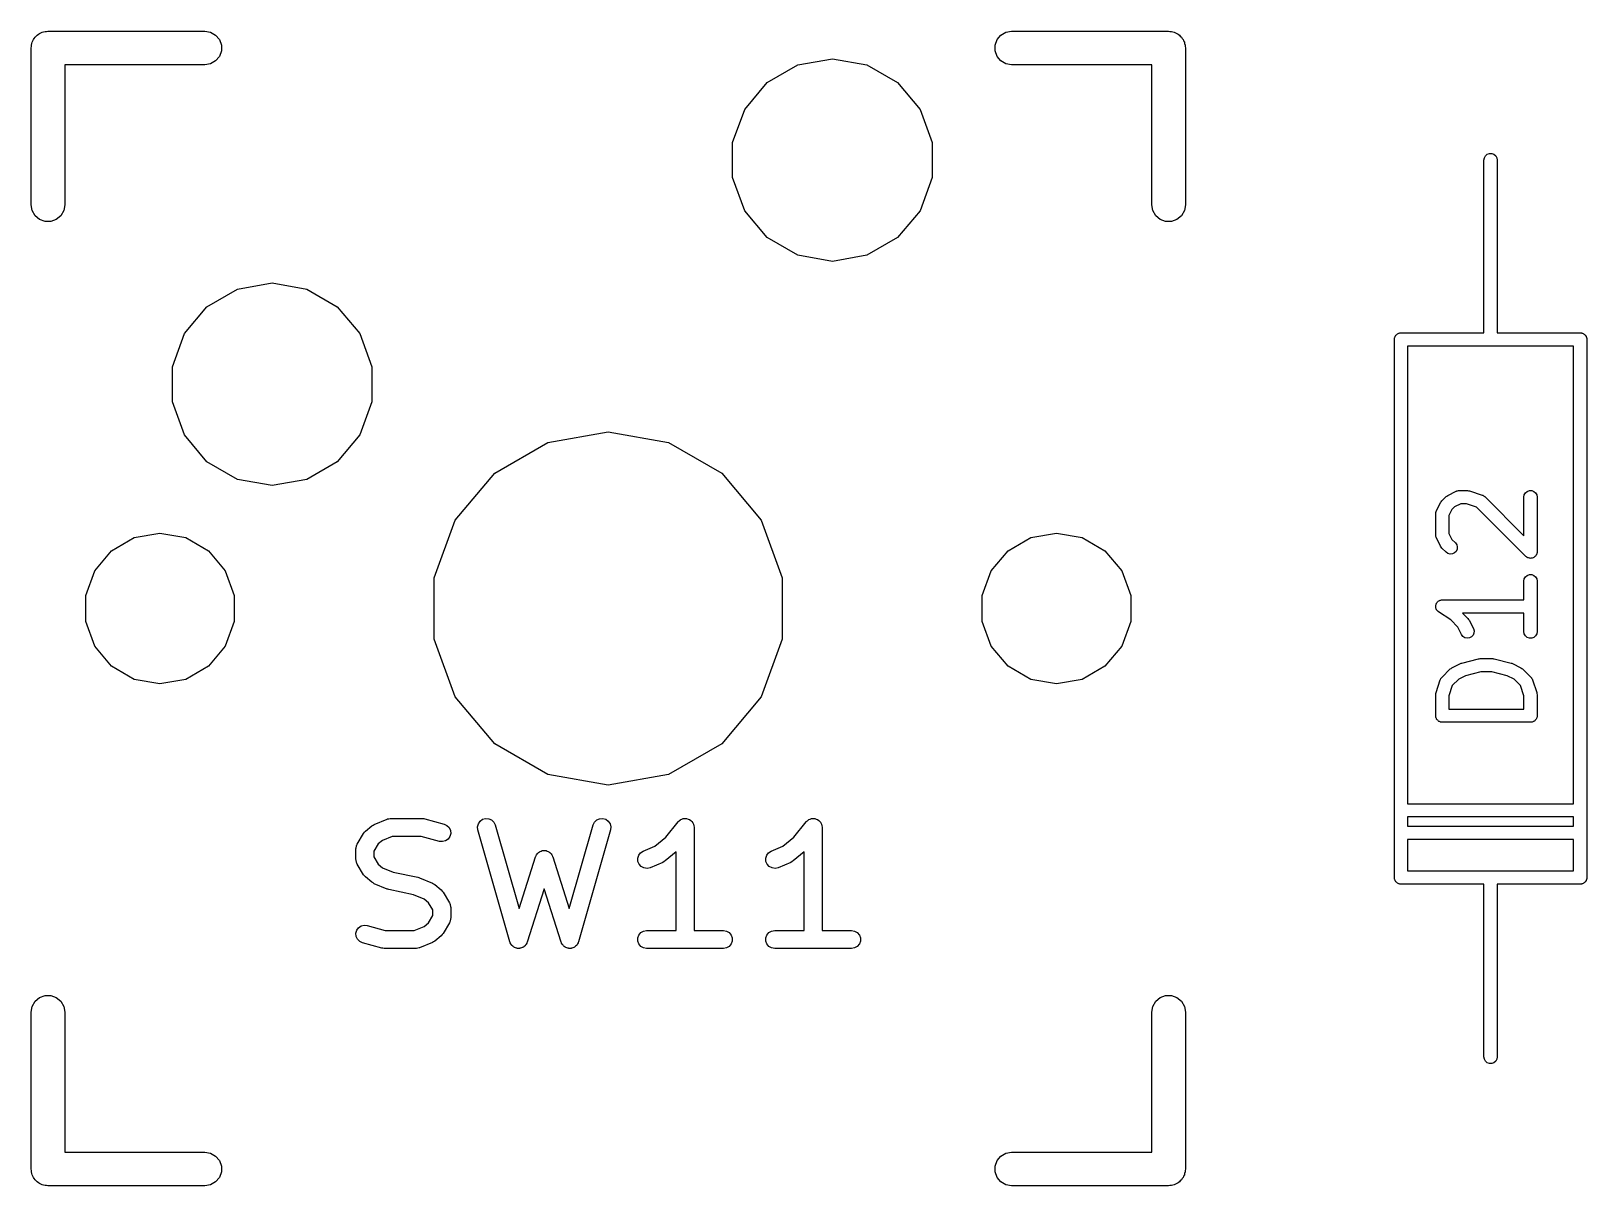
# Model space of a CAD drawing. Extents: x 30 to 168, y -145 to -27.
# Drawn here: x 33.46 to 51.09, y -66.54 to -53.46 of the extents above; entities that cross this region are included whole.
import ezdxf

# ---------------------------------------------------------------- set-up
doc = ezdxf.new("R2010")
doc.units = 0
doc.header["$MEASUREMENT"] = 0
doc.layers.add('BLACK', color=7, linetype='CONTINUOUS')

msp = doc.modelspace()

# ---------------------------------------------------------------- linework, layer by layer
at = {"layer": 'Black'}
for p, q in [((33.4681, -53.6013), (33.471, -53.5848)), ((33.471, -53.5848), (33.4793, -53.5704)), ((33.4793, -53.5704), (33.485, -53.5547)), ((33.485, -53.5547), (33.4957, -53.542)), ((33.4957, -53.542), (33.5041, -53.5275)), ((33.5041, -53.5275), (33.5168, -53.5168)), ((33.5168, -53.5168), (33.5275, -53.5041)), ((33.5275, -53.5041), (33.542, -53.4957)), ((33.542, -53.4957), (33.5547, -53.485)), ((33.5547, -53.485), (33.5704, -53.4793)), ((33.5704, -53.4793), (33.5848, -53.471)), ((33.5848, -53.471), (33.6013, -53.4681)), ((33.6013, -53.4681), (33.6169, -53.4624)), ((33.6169, -53.4624), (33.6336, -53.4624)), ((33.6336, -53.4624), (33.65, -53.4595)), ((33.65, -53.4595), (35.428, -53.4595)), ((35.428, -53.4595), (35.4932, -53.471)), ((35.4932, -53.471), (35.5505, -53.5041)), ((35.5505, -53.5041), (35.593, -53.5547)), ((35.593, -53.5547), (35.6156, -53.6169)), ((44.3844, -53.6169), (44.407, -53.5547)), ((44.407, -53.5547), (44.4495, -53.5041)), ((44.4495, -53.5041), (44.5068, -53.471)), ((44.5068, -53.471), (44.572, -53.4595)), ((44.572, -53.4595), (46.35, -53.4595)), ((46.35, -53.4595), (46.3664, -53.4624)), ((46.3664, -53.4624), (46.3831, -53.4624)), ((46.3831, -53.4624), (46.3987, -53.4681)), ((46.3987, -53.4681), (46.4152, -53.471)), ((46.4152, -53.471), (46.4296, -53.4793)), ((46.4296, -53.4793), (46.4452, -53.485)), ((46.4452, -53.485), (46.458, -53.4957)), ((46.458, -53.4957), (46.4725, -53.5041)), ((46.4725, -53.5041), (46.4832, -53.5168)), ((46.4832, -53.5168), (46.4959, -53.5275)), ((46.4959, -53.5275), (46.5043, -53.542)), ((46.5043, -53.542), (46.515, -53.5547)), ((46.515, -53.5547), (46.5207, -53.5704)), ((46.5207, -53.5704), (46.529, -53.5848)), ((46.529, -53.5848), (46.5319, -53.6013)), ((33.4595, -53.65), (33.4624, -53.6336)), ((33.4595, -55.428), (33.4595, -53.65)), ((33.4624, -53.6169), (33.4681, -53.6013)), ((33.4624, -53.6336), (33.4624, -53.6169)), ((35.593, -53.7452), (35.5505, -53.7959)), ((35.6156, -53.6831), (35.593, -53.7452)), ((35.6156, -53.6169), (35.6156, -53.6831)), ((42.1476, -53.8418), (42.54, -53.7726)), ((42.54, -53.7726), (42.9324, -53.8418)), ((44.3844, -53.6831), (44.3844, -53.6169)), ((44.407, -53.7452), (44.3844, -53.6831)), ((44.4495, -53.7959), (44.407, -53.7452)), ((46.5319, -53.6013), (46.5376, -53.6169)), ((46.5376, -53.6169), (46.5376, -53.6336)), ((46.5376, -53.6336), (46.5405, -53.65)), ((46.5405, -53.65), (46.5405, -55.428)), ((35.428, -53.8405), (33.8405, -53.8405)), ((33.8405, -53.8405), (33.8405, -55.428)), ((35.4932, -53.829), (35.428, -53.8405)), ((35.5505, -53.7959), (35.4932, -53.829)), ((41.8025, -54.0411), (42.1476, -53.8418)), ((42.9324, -53.8418), (43.2775, -54.0411)), ((44.5068, -53.829), (44.4495, -53.7959)), ((44.572, -53.8405), (44.5068, -53.829)), ((46.1595, -53.8405), (44.572, -53.8405)), ((46.1595, -55.428), (46.1595, -53.8405)), ((41.5464, -54.3463), (41.8025, -54.0411)), ((43.2775, -54.0411), (43.5336, -54.3463)), ((41.4101, -54.7208), (41.5464, -54.3463)), ((43.5336, -54.3463), (43.6699, -54.7208)), ((41.4101, -55.1192), (41.4101, -54.7208)), ((43.6699, -54.7208), (43.6699, -55.1192)), ((49.925, -54.92), (49.9295, -54.8943)), ((49.925, -56.19), (49.925, -54.92)), ((49.9295, -54.8943), (49.9425, -54.8718)), ((49.9425, -54.8718), (49.9625, -54.855)), ((49.9625, -54.855), (49.987, -54.8461)), ((49.987, -54.8461), (50.013, -54.8461)), ((50.013, -54.8461), (50.0375, -54.855)), ((50.0375, -54.855), (50.0575, -54.8718)), ((50.0575, -54.8718), (50.0705, -54.8943)), ((50.0705, -54.8943), (50.075, -54.92)), ((50.075, -54.92), (50.075, -56.19)), ((41.5464, -55.4937), (41.4101, -55.1192)), ((43.6699, -55.1192), (43.5336, -55.4937)), ((33.471, -55.4932), (33.4595, -55.428)), ((33.5041, -55.5505), (33.471, -55.4932)), ((33.829, -55.4932), (33.7959, -55.5505)), ((33.8405, -55.428), (33.829, -55.4932)), ((41.8025, -55.7989), (41.5464, -55.4937)), ((43.5336, -55.4937), (43.2775, -55.7989)), ((46.171, -55.4932), (46.1595, -55.428)), ((46.2041, -55.5505), (46.171, -55.4932)), ((46.529, -55.4932), (46.4959, -55.5505)), ((46.5405, -55.428), (46.529, -55.4932)), ((33.5547, -55.593), (33.5041, -55.5505)), ((33.6169, -55.6156), (33.5547, -55.593)), ((33.6831, -55.6156), (33.6169, -55.6156)), ((33.7452, -55.593), (33.6831, -55.6156)), ((33.7959, -55.5505), (33.7452, -55.593)), ((46.2548, -55.593), (46.2041, -55.5505)), ((46.3169, -55.6156), (46.2548, -55.593)), ((46.3831, -55.6156), (46.3169, -55.6156)), ((46.4452, -55.593), (46.3831, -55.6156)), ((46.4959, -55.5505), (46.4452, -55.593)), ((42.1476, -55.9982), (41.8025, -55.7989)), ((43.2775, -55.7989), (42.9324, -55.9982)), ((42.54, -56.0674), (42.1476, -55.9982)), ((42.9324, -55.9982), (42.54, -56.0674)), ((49.925, -56.877), (49.925, -56.19)), ((50.075, -56.19), (50.075, -56.877)), ((35.4525, -56.5811), (35.7976, -56.3818)), ((35.7976, -56.3818), (36.19, -56.3126)), ((36.19, -56.3126), (36.5824, -56.3818)), ((36.5824, -56.3818), (36.9275, -56.5811)), ((35.1964, -56.8863), (35.4525, -56.5811)), ((36.9275, -56.5811), (37.1836, -56.8863)), ((35.0601, -57.2608), (35.1964, -56.8863)), ((37.1836, -56.8863), (37.3199, -57.2608)), ((48.909, -56.952), (48.9101, -56.9455)), ((48.9101, -56.939), (48.9124, -56.9328)), ((48.9101, -56.9455), (48.9101, -56.939)), ((48.9124, -56.9328), (48.9135, -56.9263)), ((48.9135, -56.9263), (48.9168, -56.9207)), ((48.9168, -56.9207), (48.919, -56.9145)), ((48.919, -56.9145), (48.9233, -56.9095)), ((48.9233, -56.9095), (48.9265, -56.9038)), ((48.9265, -56.9038), (48.9316, -56.8996)), ((48.9316, -56.8996), (48.9358, -56.8945)), ((48.9358, -56.8945), (48.9415, -56.8913)), ((48.9415, -56.8913), (48.9465, -56.887)), ((48.9465, -56.887), (48.9527, -56.8848)), ((48.9527, -56.8848), (48.9583, -56.8815)), ((48.9583, -56.8815), (48.9648, -56.8804)), ((48.9648, -56.8804), (48.971, -56.8781)), ((48.971, -56.8781), (48.9775, -56.8781)), ((48.9775, -56.8781), (48.984, -56.877)), ((48.984, -56.877), (49.925, -56.877)), ((50.075, -56.877), (51.016, -56.877)), ((51.016, -56.877), (51.0225, -56.8781)), ((51.0225, -56.8781), (51.029, -56.8781)), ((51.029, -56.8781), (51.0352, -56.8804)), ((51.0352, -56.8804), (51.0417, -56.8815)), ((51.0417, -56.8815), (51.0473, -56.8848)), ((51.0473, -56.8848), (51.0535, -56.887)), ((51.0535, -56.887), (51.0585, -56.8913)), ((51.0585, -56.8913), (51.0642, -56.8945)), ((51.0642, -56.8945), (51.0684, -56.8996)), ((51.0684, -56.8996), (51.0735, -56.9038)), ((51.0735, -56.9038), (51.0767, -56.9095)), ((51.0767, -56.9095), (51.081, -56.9145)), ((51.081, -56.9145), (51.0832, -56.9207)), ((51.0832, -56.9207), (51.0865, -56.9263)), ((51.0865, -56.9263), (51.0876, -56.9328)), ((51.0876, -56.9328), (51.0899, -56.939)), ((51.0899, -56.939), (51.0899, -56.9455)), ((51.0899, -56.9455), (51.091, -56.952)), ((48.909, -63.048), (48.909, -56.952)), ((50, -57.027), (49.059, -57.027)), ((49.059, -57.027), (49.059, -62.211)), ((50.941, -57.027), (50, -57.027)), ((50.941, -62.211), (50.941, -57.027)), ((51.091, -56.952), (51.091, -63.048)), ((35.0601, -57.6592), (35.0601, -57.2608)), ((37.3199, -57.2608), (37.3199, -57.6592)), ((35.1964, -58.0337), (35.0601, -57.6592)), ((37.3199, -57.6592), (37.1836, -58.0337)), ((39.3154, -58.1192), (40, -57.9985)), ((40, -57.9985), (40.6846, -58.1192)), ((35.4525, -58.3389), (35.1964, -58.0337)), ((37.1836, -58.0337), (36.9275, -58.3389)), ((38.7135, -58.4667), (39.3154, -58.1192)), ((40.6846, -58.1192), (41.2865, -58.4667)), ((35.7976, -58.5382), (35.4525, -58.3389)), ((36.9275, -58.3389), (36.5824, -58.5382)), ((38.2666, -58.9992), (38.7135, -58.4667)), ((41.2865, -58.4667), (41.7334, -58.9992)), ((36.19, -58.6074), (35.7976, -58.5382)), ((36.5824, -58.5382), (36.19, -58.6074)), ((49.5141, -58.7186), (49.6093, -58.671)), ((49.6093, -58.671), (49.6135, -58.6698)), ((49.6135, -58.6698), (49.6172, -58.6676)), ((49.6172, -58.6676), (49.6259, -58.6661)), ((49.6259, -58.6661), (49.6343, -58.6636)), ((49.6343, -58.6636), (49.6386, -58.6638)), ((49.6386, -58.6638), (49.6429, -58.6631)), ((49.6429, -58.6631), (49.7381, -58.6631)), ((49.7381, -58.6631), (49.7499, -58.6652)), ((49.7499, -58.6652), (49.7618, -58.6669)), ((49.7618, -58.6669), (49.9047, -58.7146)), ((50.3774, -58.7381), (50.3819, -58.7124)), ((50.3819, -58.7124), (50.3949, -58.6899)), ((50.3949, -58.6899), (50.4149, -58.6731)), ((50.4149, -58.6731), (50.4394, -58.6642)), ((50.4394, -58.6642), (50.4654, -58.6642)), ((50.4654, -58.6642), (50.4899, -58.6731)), ((50.4899, -58.6731), (50.5098, -58.6899)), ((50.5098, -58.6899), (50.5229, -58.7124)), ((50.5229, -58.7124), (50.5274, -58.7381)), ((49.3853, -58.895), (49.4329, -58.7998)), ((49.4329, -58.7998), (49.4401, -58.7901)), ((49.4401, -58.7901), (49.447, -58.7803)), ((49.447, -58.7803), (49.4946, -58.7327)), ((49.4946, -58.7327), (49.5044, -58.7258)), ((49.5044, -58.7258), (49.5141, -58.7186)), ((49.5616, -58.8778), (49.5274, -58.9463)), ((49.592, -58.8474), (49.5616, -58.8778)), ((49.6606, -58.8131), (49.592, -58.8474)), ((49.7259, -58.8131), (49.6606, -58.8131)), ((49.8404, -58.8513), (49.7259, -58.8131)), ((50.3993, -59.4102), (49.8404, -58.8513)), ((49.9047, -58.7146), (49.9085, -58.7166)), ((49.9085, -58.7166), (49.9126, -58.7177)), ((49.9126, -58.7177), (49.9198, -58.7228)), ((49.9198, -58.7228), (49.9276, -58.727)), ((49.9276, -58.727), (49.9304, -58.7302)), ((49.9304, -58.7302), (49.934, -58.7327)), ((49.934, -58.7327), (50.3774, -59.1761)), ((50.3774, -59.1761), (50.3774, -58.7381)), ((50.5274, -58.7381), (50.5274, -59.3571)), ((38.0289, -59.6524), (38.2666, -58.9992)), ((41.7334, -58.9992), (41.9711, -59.6524)), ((49.3774, -58.9286), (49.3781, -58.9243)), ((49.3774, -59.1667), (49.3774, -58.9286)), ((49.3779, -58.92), (49.3804, -58.9116)), ((49.3781, -58.9243), (49.3779, -58.92)), ((49.3804, -58.9116), (49.3819, -58.9029)), ((49.3819, -58.9029), (49.3841, -58.8992)), ((49.3841, -58.8992), (49.3853, -58.895)), ((49.5274, -58.9463), (49.5274, -59.149)), ((34.371, -59.3457), (34.6279, -59.1974)), ((34.6279, -59.1974), (34.92, -59.1458)), ((34.92, -59.1458), (35.2121, -59.1974)), ((35.2121, -59.1974), (35.469, -59.3457)), ((44.531, -59.3457), (44.7879, -59.1974)), ((44.7879, -59.1974), (45.08, -59.1458)), ((45.08, -59.1458), (45.3721, -59.1974)), ((45.3721, -59.1974), (45.629, -59.3457)), ((49.3781, -59.1709), (49.3774, -59.1667)), ((49.3779, -59.1752), (49.3781, -59.1709)), ((49.3804, -59.1837), (49.3779, -59.1752)), ((49.3819, -59.1923), (49.3804, -59.1837)), ((49.3841, -59.1961), (49.3819, -59.1923)), ((49.3853, -59.2002), (49.3841, -59.1961)), ((49.4329, -59.2954), (49.3853, -59.2002)), ((49.5274, -59.149), (49.5616, -59.2175)), ((49.5616, -59.2175), (49.6007, -59.2565)), ((34.1803, -59.5729), (34.371, -59.3457)), ((35.469, -59.3457), (35.6597, -59.5729)), ((44.3403, -59.5729), (44.531, -59.3457)), ((45.629, -59.3457), (45.8197, -59.5729)), ((49.4401, -59.3051), (49.4329, -59.2954)), ((49.447, -59.3149), (49.4401, -59.3051)), ((49.4946, -59.3626), (49.447, -59.3149)), ((49.5159, -59.3775), (49.4946, -59.3626)), ((49.5411, -59.3842), (49.5159, -59.3775)), ((49.567, -59.382), (49.5411, -59.3842)), ((49.5906, -59.371), (49.567, -59.382)), ((49.6091, -59.3525), (49.5906, -59.371)), ((49.6007, -59.2565), (49.6156, -59.2778)), ((49.6201, -59.3289), (49.6091, -59.3525)), ((49.6156, -59.2778), (49.6223, -59.303)), ((49.6223, -59.303), (49.6201, -59.3289)), ((50.4074, -59.4158), (50.3993, -59.4102)), ((50.4149, -59.4221), (50.4074, -59.4158)), ((50.5023, -59.4116), (50.4954, -59.4186)), ((50.5098, -59.4054), (50.5023, -59.4116)), ((50.5115, -59.4025), (50.5098, -59.4054)), ((50.5138, -59.4002), (50.5115, -59.4025)), ((50.518, -59.3913), (50.5138, -59.4002)), ((50.5229, -59.3828), (50.518, -59.3913)), ((50.5234, -59.3795), (50.5229, -59.3828)), ((50.5248, -59.3766), (50.5234, -59.3795)), ((50.5257, -59.3668), (50.5248, -59.3766)), ((50.5274, -59.3571), (50.5257, -59.3668)), ((34.0788, -59.8517), (34.1803, -59.5729)), ((35.6597, -59.5729), (35.7612, -59.8517)), ((44.2388, -59.8517), (44.3403, -59.5729)), ((45.8197, -59.5729), (45.9212, -59.8517)), ((50.418, -59.4232), (50.4149, -59.4221)), ((50.4207, -59.4251), (50.418, -59.4232)), ((50.4302, -59.4277), (50.4207, -59.4251)), ((50.4394, -59.431), (50.4302, -59.4277)), ((50.4427, -59.431), (50.4394, -59.431)), ((50.4458, -59.4319), (50.4427, -59.431)), ((50.4556, -59.431), (50.4458, -59.4319)), ((50.4654, -59.431), (50.4556, -59.431)), ((50.4685, -59.4299), (50.4654, -59.431)), ((50.4718, -59.4296), (50.4685, -59.4299)), ((50.4807, -59.4254), (50.4718, -59.4296)), ((50.4899, -59.4221), (50.4807, -59.4254)), ((50.4924, -59.42), (50.4899, -59.4221)), ((50.4954, -59.4186), (50.4924, -59.42)), ((38.0289, -60.3476), (38.0289, -59.6524)), ((41.9711, -59.6524), (41.9711, -60.3476)), ((50.3774, -59.6905), (50.3819, -59.6648)), ((50.3774, -59.9012), (50.3774, -59.6905)), ((50.3819, -59.6648), (50.3949, -59.6423)), ((50.3949, -59.6423), (50.4149, -59.6255)), ((50.4149, -59.6255), (50.4394, -59.6166)), ((50.4394, -59.6166), (50.4654, -59.6166)), ((50.4654, -59.6166), (50.4899, -59.6255)), ((50.4899, -59.6255), (50.5098, -59.6423)), ((50.5098, -59.6423), (50.5229, -59.6648)), ((50.5229, -59.6648), (50.5274, -59.6905)), ((50.5274, -59.6905), (50.5274, -60.2619)), ((34.0788, -60.1483), (34.0788, -59.8517)), ((35.7612, -59.8517), (35.7612, -60.1483)), ((44.2388, -60.1483), (44.2388, -59.8517)), ((45.9212, -59.8517), (45.9212, -60.1483)), ((49.3816, -59.9548), (49.3837, -59.9461)), ((49.3837, -59.9461), (49.386, -59.9426)), ((49.386, -59.9426), (49.3874, -59.9387)), ((49.3874, -59.9387), (49.3932, -59.9318)), ((49.3932, -59.9318), (49.3981, -59.9244)), ((49.3981, -59.9244), (49.4015, -59.9219)), ((49.4015, -59.9219), (49.4042, -59.9187)), ((49.4042, -59.9187), (49.4119, -59.9143)), ((49.4119, -59.9143), (49.4191, -59.909)), ((49.4191, -59.909), (49.4231, -59.9078)), ((49.4231, -59.9078), (49.4267, -59.9057)), ((49.4267, -59.9057), (49.4355, -59.9042)), ((49.4355, -59.9042), (49.4441, -59.9016)), ((49.4441, -59.9016), (49.4483, -59.9019)), ((49.4483, -59.9019), (49.4524, -59.9012)), ((49.4524, -59.9012), (50.3774, -59.9012)), ((49.3775, -59.9714), (49.3785, -59.9673)), ((49.3785, -59.9803), (49.3775, -59.9714)), ((49.3785, -59.9632), (49.3816, -59.9548)), ((49.3785, -59.9673), (49.3785, -59.9632)), ((49.3785, -59.9892), (49.3785, -59.9803)), ((49.3799, -59.9931), (49.3785, -59.9892)), ((49.3804, -59.9973), (49.3799, -59.9931)), ((49.3844, -60.0053), (49.3804, -59.9973)), ((49.3874, -60.0137), (49.3844, -60.0053)), ((49.3901, -60.0169), (49.3874, -60.0137)), ((49.3919, -60.0206), (49.3901, -60.0169)), ((49.3984, -60.0268), (49.3919, -60.0206)), ((49.4042, -60.0336), (49.3984, -60.0268)), ((49.4078, -60.0357), (49.4042, -60.0336)), ((49.4108, -60.0386), (49.4078, -60.0357)), ((49.5475, -60.1297), (49.4108, -60.0386)), ((50.3774, -60.0512), (49.6811, -60.0512)), ((49.6811, -60.0512), (49.7435, -60.1136)), ((49.7435, -60.1136), (49.7504, -60.1235)), ((50.3774, -60.2619), (50.3774, -60.0512)), ((34.1803, -60.4271), (34.0788, -60.1483)), ((35.7612, -60.1483), (35.6597, -60.4271)), ((44.3403, -60.4271), (44.2388, -60.1483)), ((45.9212, -60.1483), (45.8197, -60.4271)), ((49.6288, -60.2111), (49.5475, -60.1297)), ((49.671, -60.2954), (49.6288, -60.2111)), ((49.6865, -60.3164), (49.671, -60.2954)), ((49.7504, -60.1235), (49.7576, -60.1331)), ((49.7576, -60.1331), (49.8052, -60.2284)), ((49.811, -60.2793), (49.8007, -60.3032)), ((49.8052, -60.2284), (49.8126, -60.2533)), ((49.8126, -60.2533), (49.811, -60.2793)), ((50.3819, -60.2876), (50.3774, -60.2619)), ((50.3949, -60.3101), (50.3819, -60.2876)), ((50.5229, -60.2876), (50.5098, -60.3101)), ((50.5274, -60.2619), (50.5229, -60.2876)), ((34.371, -60.6543), (34.1803, -60.4271)), ((35.6597, -60.4271), (35.469, -60.6543)), ((38.2666, -61.0008), (38.0289, -60.3476)), ((41.9711, -60.3476), (41.7334, -61.0008)), ((44.531, -60.6543), (44.3403, -60.4271)), ((45.8197, -60.4271), (45.629, -60.6543)), ((49.7083, -60.3307), (49.6865, -60.3164)), ((49.7336, -60.3368), (49.7083, -60.3307)), ((49.7595, -60.3338), (49.7336, -60.3368)), ((49.7828, -60.3221), (49.7595, -60.3338)), ((49.8007, -60.3032), (49.7828, -60.3221)), ((50.4149, -60.3269), (50.3949, -60.3101)), ((50.4394, -60.3358), (50.4149, -60.3269)), ((50.4654, -60.3358), (50.4394, -60.3358)), ((50.4899, -60.3269), (50.4654, -60.3358)), ((50.5098, -60.3101), (50.4899, -60.3269)), ((49.5617, -60.671), (49.6569, -60.6234)), ((49.6569, -60.6234), (49.6648, -60.6211)), ((49.6648, -60.6211), (49.6723, -60.6177)), ((49.6723, -60.6177), (49.8628, -60.5701)), ((49.8628, -60.5701), (49.8719, -60.5694)), ((49.8719, -60.5694), (49.881, -60.5679)), ((49.881, -60.5679), (50.0238, -60.5679)), ((50.0238, -60.5679), (50.0328, -60.5694)), ((50.0328, -60.5694), (50.042, -60.5701)), ((50.042, -60.5701), (50.2325, -60.6177)), ((50.2325, -60.6177), (50.24, -60.6211)), ((50.24, -60.6211), (50.2478, -60.6234)), ((50.2478, -60.6234), (50.3431, -60.671)), ((34.6279, -60.8026), (34.371, -60.6543)), ((34.92, -60.8541), (34.6279, -60.8026)), ((35.2121, -60.8026), (34.92, -60.8541)), ((35.469, -60.6543), (35.2121, -60.8026)), ((44.7879, -60.8026), (44.531, -60.6543)), ((45.08, -60.8541), (44.7879, -60.8026)), ((45.3721, -60.8026), (45.08, -60.8541)), ((45.629, -60.6543), (45.3721, -60.8026)), ((49.3812, -60.9525), (49.4288, -60.8096)), ((49.4288, -60.8096), (49.4309, -60.8058)), ((49.4309, -60.8058), (49.432, -60.8016)), ((49.432, -60.8016), (49.4371, -60.7944)), ((49.4371, -60.7944), (49.4413, -60.7867)), ((49.4413, -60.7867), (49.4445, -60.7838)), ((49.4445, -60.7838), (49.447, -60.7803)), ((49.447, -60.7803), (49.5422, -60.6851)), ((49.5422, -60.6851), (49.5521, -60.6782)), ((49.5521, -60.6782), (49.5617, -60.671)), ((49.6397, -60.7997), (49.5656, -60.8738)), ((49.7167, -60.7612), (49.6397, -60.7997)), ((49.8902, -60.7179), (49.7167, -60.7612)), ((50.0146, -60.7179), (49.8902, -60.7179)), ((50.1881, -60.7612), (50.0146, -60.7179)), ((50.2651, -60.7997), (50.1881, -60.7612)), ((50.3392, -60.8738), (50.2651, -60.7997)), ((50.3431, -60.671), (50.3527, -60.6782)), ((50.3527, -60.6782), (50.3626, -60.6851)), ((50.3626, -60.6851), (50.4578, -60.7803)), ((50.4578, -60.7803), (50.4603, -60.7838)), ((50.4603, -60.7838), (50.4635, -60.7867)), ((50.4635, -60.7867), (50.4677, -60.7944)), ((50.4677, -60.7944), (50.4727, -60.8016)), ((50.4727, -60.8016), (50.4739, -60.8058)), ((50.4739, -60.8058), (50.4759, -60.8096)), ((50.4759, -60.8096), (50.5235, -60.9525)), ((38.7135, -61.5332), (38.2666, -61.0008)), ((41.7334, -61.0008), (41.2865, -61.5332)), ((49.3774, -60.9762), (49.3795, -60.9643)), ((49.3774, -61.2143), (49.3774, -60.9762)), ((49.3795, -60.9643), (49.3812, -60.9525)), ((49.5656, -60.8738), (49.5274, -60.9884)), ((49.5274, -60.9884), (49.5274, -61.1393)), ((50.3774, -60.9884), (50.3392, -60.8738)), ((50.3774, -61.1393), (50.3774, -60.9884)), ((50.5235, -60.9525), (50.5253, -60.9643)), ((50.5253, -60.9643), (50.5274, -60.9762)), ((50.5274, -60.9762), (50.5274, -61.2143)), ((49.5274, -61.1393), (50.3774, -61.1393)), ((49.3785, -61.2207), (49.3774, -61.2143)), ((49.3785, -61.2273), (49.3785, -61.2207)), ((49.3808, -61.2335), (49.3785, -61.2273)), ((49.3819, -61.2399), (49.3808, -61.2335)), ((49.3852, -61.2456), (49.3819, -61.2399)), ((49.3874, -61.2518), (49.3852, -61.2456)), ((49.3916, -61.2568), (49.3874, -61.2518)), ((49.3949, -61.2625), (49.3916, -61.2568)), ((49.4, -61.2667), (49.3949, -61.2625)), ((49.4042, -61.2717), (49.4, -61.2667)), ((49.4099, -61.275), (49.4042, -61.2717)), ((49.4149, -61.2792), (49.4099, -61.275)), ((49.421, -61.2815), (49.4149, -61.2792)), ((49.4267, -61.2848), (49.421, -61.2815)), ((49.4332, -61.2859), (49.4267, -61.2848)), ((49.4394, -61.2881), (49.4332, -61.2859)), ((49.4459, -61.2881), (49.4394, -61.2881)), ((49.4524, -61.2893), (49.4459, -61.2881)), ((50.4524, -61.2893), (49.4524, -61.2893)), ((50.4588, -61.2881), (50.4524, -61.2893)), ((50.4654, -61.2881), (50.4588, -61.2881)), ((50.4716, -61.2859), (50.4654, -61.2881)), ((50.478, -61.2848), (50.4716, -61.2859)), ((50.4837, -61.2815), (50.478, -61.2848)), ((50.4899, -61.2792), (50.4837, -61.2815)), ((50.4949, -61.275), (50.4899, -61.2792)), ((50.5006, -61.2717), (50.4949, -61.275)), ((50.5048, -61.2667), (50.5006, -61.2717)), ((50.5098, -61.2625), (50.5048, -61.2667)), ((50.5131, -61.2568), (50.5098, -61.2625)), ((50.5173, -61.2518), (50.5131, -61.2568)), ((50.5196, -61.2456), (50.5173, -61.2518)), ((50.5229, -61.2399), (50.5196, -61.2456)), ((50.524, -61.2335), (50.5229, -61.2399)), ((50.5262, -61.2273), (50.524, -61.2335)), ((50.5274, -61.2143), (50.5262, -61.2207)), ((50.5262, -61.2207), (50.5262, -61.2273)), ((39.3154, -61.8808), (38.7135, -61.5332)), ((41.2865, -61.5332), (40.6846, -61.8808)), ((40, -62.0015), (39.3154, -61.8808)), ((40.6846, -61.8808), (40, -62.0015)), ((49.059, -62.211), (50.941, -62.211)), ((37.3484, -62.4462), (37.4935, -62.3857)), ((37.4935, -62.3857), (37.4958, -62.3852)), ((37.4958, -62.3852), (37.4978, -62.3841)), ((37.4978, -62.3841), (37.5129, -62.3814)), ((37.5129, -62.3814), (37.5279, -62.378)), ((37.5279, -62.378), (37.5303, -62.3783)), ((37.5303, -62.3783), (37.5326, -62.3779)), ((37.5326, -62.3779), (37.8954, -62.3779)), ((37.8954, -62.3779), (37.909, -62.3803)), ((37.909, -62.3803), (37.9226, -62.3816)), ((37.9226, -62.3816), (38.1403, -62.4421)), ((38.5284, -62.4381), (38.5481, -62.4089)), ((38.5481, -62.4089), (38.5767, -62.3882)), ((38.5767, -62.3882), (38.6106, -62.3785)), ((38.6106, -62.3785), (38.6458, -62.381)), ((38.6458, -62.381), (38.678, -62.3953)), ((38.678, -62.3953), (38.7034, -62.4199)), ((39.8452, -62.4199), (39.8705, -62.3953)), ((39.8705, -62.3953), (39.9028, -62.381)), ((39.9028, -62.381), (39.938, -62.3785)), ((39.938, -62.3785), (39.9719, -62.3882)), ((39.9719, -62.3882), (40.0004, -62.4089)), ((40.0004, -62.4089), (40.0202, -62.4381)), ((40.7915, -62.4161), (40.7924, -62.4153)), ((40.7924, -62.4153), (40.793, -62.4142)), ((40.793, -62.4142), (40.8056, -62.4036)), ((40.8056, -62.4036), (40.818, -62.3927)), ((40.818, -62.3927), (40.8191, -62.3923)), ((40.8191, -62.3923), (40.8201, -62.3915)), ((40.8201, -62.3915), (40.8355, -62.3859)), ((40.8355, -62.3859), (40.8509, -62.3799)), ((40.8509, -62.3799), (40.8521, -62.3799)), ((40.8521, -62.3799), (40.8532, -62.3795)), ((40.8532, -62.3795), (40.8697, -62.3795)), ((40.8697, -62.3795), (40.8862, -62.3791)), ((40.8862, -62.3791), (40.8873, -62.3795)), ((40.8873, -62.3795), (40.8885, -62.3795)), ((40.8885, -62.3795), (40.904, -62.3851)), ((40.904, -62.3851), (40.9196, -62.3904)), ((40.9196, -62.3904), (40.9205, -62.3911)), ((40.9205, -62.3911), (40.9217, -62.3915)), ((40.9217, -62.3915), (40.9343, -62.4021)), ((40.9343, -62.4021), (40.9471, -62.4124)), ((40.9471, -62.4124), (40.9478, -62.4134)), ((40.9478, -62.4134), (40.9487, -62.4142)), ((40.9487, -62.4142), (40.9569, -62.4285)), ((42.243, -62.4161), (42.2439, -62.4153)), ((42.2439, -62.4153), (42.2445, -62.4142)), ((42.2445, -62.4142), (42.2571, -62.4036)), ((42.2571, -62.4036), (42.2694, -62.3927)), ((42.2694, -62.3927), (42.2706, -62.3923)), ((42.2706, -62.3923), (42.2715, -62.3915)), ((42.2715, -62.3915), (42.2869, -62.3859)), ((42.2869, -62.3859), (42.3023, -62.3799)), ((42.3023, -62.3799), (42.3035, -62.3799)), ((42.3035, -62.3799), (42.3046, -62.3795)), ((42.3046, -62.3795), (42.3211, -62.3795)), ((42.3211, -62.3795), (42.3376, -62.3791)), ((42.3376, -62.3791), (42.3387, -62.3795)), ((42.3387, -62.3795), (42.3399, -62.3795)), ((42.3399, -62.3795), (42.3554, -62.3851)), ((42.3554, -62.3851), (42.371, -62.3904)), ((42.371, -62.3904), (42.372, -62.3911)), ((42.372, -62.3911), (42.3731, -62.3915)), ((42.3731, -62.3915), (42.3857, -62.4021)), ((42.3857, -62.4021), (42.3986, -62.4124)), ((42.3986, -62.4124), (42.3992, -62.4134)), ((42.3992, -62.4134), (42.4001, -62.4142)), ((42.4001, -62.4142), (42.4083, -62.4285)), ((49.059, -62.361), (49.059, -62.465)), ((50.941, -62.361), (49.059, -62.361)), ((50.941, -62.465), (50.941, -62.361)), ((37.1552, -62.6692), (37.2277, -62.5482)), ((37.2277, -62.5482), (37.2388, -62.5354)), ((37.2388, -62.5354), (37.2498, -62.5224)), ((37.2498, -62.5224), (37.3224, -62.4619)), ((37.3224, -62.4619), (37.3356, -62.4544)), ((37.3356, -62.4544), (37.3484, -62.4462)), ((37.5529, -62.5811), (37.4407, -62.6279)), ((37.8816, -62.5811), (37.5529, -62.5811)), ((38.0859, -62.6379), (37.8816, -62.5811)), ((38.1403, -62.4421), (38.1722, -62.4573)), ((38.1722, -62.4573), (38.1969, -62.4825)), ((38.2048, -62.5838), (38.1843, -62.6125)), ((38.1969, -62.4825), (38.2115, -62.5146)), ((38.2143, -62.5498), (38.2048, -62.5838)), ((38.2115, -62.5146), (38.2143, -62.5498)), ((38.5198, -62.4723), (38.5284, -62.4381)), ((38.5235, -62.5074), (38.5198, -62.4723)), ((38.8863, -63.7774), (38.5235, -62.5074)), ((38.7034, -62.4199), (38.7188, -62.4516)), ((38.7188, -62.4516), (38.9895, -63.399)), ((39.5591, -63.399), (39.8297, -62.4516)), ((40.0251, -62.5074), (39.6623, -63.7774)), ((39.8297, -62.4516), (39.8452, -62.4199)), ((40.0202, -62.4381), (40.0288, -62.4723)), ((40.0288, -62.4723), (40.0251, -62.5074)), ((40.5273, -62.694), (40.6528, -62.5895)), ((40.6528, -62.5895), (40.7915, -62.4161)), ((40.9569, -62.4285), (40.9655, -62.4426)), ((40.9655, -62.4426), (40.9657, -62.4437)), ((40.9657, -62.4437), (40.9663, -62.4448)), ((40.9663, -62.4448), (40.9692, -62.461)), ((40.9692, -62.461), (40.9724, -62.4771)), ((40.9724, -62.4771), (40.9722, -62.4783)), ((40.9722, -62.4783), (40.9725, -62.4795)), ((40.9725, -62.4795), (40.9725, -63.6479)), ((41.9788, -62.694), (42.1042, -62.5895)), ((42.1042, -62.5895), (42.243, -62.4161)), ((42.4083, -62.4285), (42.4169, -62.4426)), ((42.4169, -62.4426), (42.4172, -62.4437)), ((42.4172, -62.4437), (42.4178, -62.4448)), ((42.4178, -62.4448), (42.4206, -62.461)), ((42.4206, -62.461), (42.4239, -62.4771)), ((42.4239, -62.4771), (42.4237, -62.4783)), ((42.4237, -62.4783), (42.4239, -62.4795)), ((42.4239, -62.4795), (42.4239, -63.6479)), ((49.059, -62.465), (50.941, -62.465)), ((37.1407, -62.7214), (37.1424, -62.7118)), ((37.1407, -62.8424), (37.1407, -62.7214)), ((37.1424, -62.7118), (37.1425, -62.7021)), ((37.1425, -62.7021), (37.1454, -62.6946)), ((37.1454, -62.6946), (37.1468, -62.6867)), ((37.1468, -62.6867), (37.1517, -62.6782)), ((37.1517, -62.6782), (37.1552, -62.6692)), ((37.3931, -62.6675), (37.3439, -62.7496)), ((37.3439, -62.7496), (37.3439, -62.8142)), ((37.4407, -62.6279), (37.3931, -62.6675)), ((38.1211, -62.6413), (38.0859, -62.6379)), ((38.1552, -62.6325), (38.1211, -62.6413)), ((38.1843, -62.6125), (38.1552, -62.6325)), ((39.1991, -62.7741), (39.2099, -62.7657)), ((39.2099, -62.7657), (39.2201, -62.7565)), ((39.2201, -62.7565), (39.2238, -62.7549)), ((39.2238, -62.7549), (39.227, -62.7525)), ((39.227, -62.7525), (39.24, -62.7483)), ((39.24, -62.7483), (39.2527, -62.7431)), ((39.2527, -62.7431), (39.2568, -62.7429)), ((39.2568, -62.7429), (39.2606, -62.7417)), ((39.2606, -62.7417), (39.2743, -62.7422)), ((39.2743, -62.7422), (39.288, -62.7417)), ((39.288, -62.7417), (39.2918, -62.7429)), ((39.2918, -62.7429), (39.2959, -62.7431)), ((39.2959, -62.7431), (39.3085, -62.7483)), ((39.3085, -62.7483), (39.3216, -62.7525)), ((39.3216, -62.7525), (39.3248, -62.7549)), ((39.3248, -62.7549), (39.3285, -62.7565)), ((39.3285, -62.7565), (39.3387, -62.7657)), ((39.3387, -62.7657), (39.3495, -62.7741)), ((40.3452, -62.7957), (40.3666, -62.7676)), ((40.3666, -62.7676), (40.3964, -62.7486)), ((40.3964, -62.7486), (40.5273, -62.694)), ((40.7693, -62.7569), (40.6456, -62.86)), ((40.7693, -63.6479), (40.7693, -62.7569)), ((41.7966, -62.7957), (41.8181, -62.7676)), ((41.8181, -62.7676), (41.8478, -62.7486)), ((41.8478, -62.7486), (41.9788, -62.694)), ((42.2207, -62.7569), (42.097, -62.86)), ((42.2207, -63.6479), (42.2207, -62.7569)), ((50.941, -62.615), (49.059, -62.615)), ((49.059, -62.615), (49.059, -62.973)), ((50.941, -62.973), (50.941, -62.615)), ((37.1424, -62.852), (37.1407, -62.8424)), ((37.1425, -62.8617), (37.1424, -62.852)), ((37.1454, -62.8692), (37.1425, -62.8617)), ((37.1468, -62.8771), (37.1454, -62.8692)), ((37.1517, -62.8856), (37.1468, -62.8771)), ((37.1552, -62.8947), (37.1517, -62.8856)), ((37.2277, -63.0156), (37.1552, -62.8947)), ((37.3439, -62.8142), (37.3931, -62.8963)), ((37.3931, -62.8963), (37.4407, -62.9359)), ((37.4407, -62.9359), (37.5627, -62.9868)), ((38.9895, -63.399), (39.1775, -62.8114)), ((39.1775, -62.8114), (39.1794, -62.8078)), ((39.1794, -62.8078), (39.1803, -62.8039)), ((39.1803, -62.8039), (39.1876, -62.7923)), ((39.1876, -62.7923), (39.1939, -62.7802)), ((39.1939, -62.7802), (39.1969, -62.7775)), ((39.1969, -62.7775), (39.1991, -62.7741)), ((39.3495, -62.7741), (39.3516, -62.7775)), ((39.3516, -62.7775), (39.3546, -62.7802)), ((39.3546, -62.7802), (39.361, -62.7923)), ((39.361, -62.7923), (39.3683, -62.8039)), ((39.3683, -62.8039), (39.3692, -62.8078)), ((39.3692, -62.8078), (39.3711, -62.8114)), ((39.3711, -62.8114), (39.5591, -63.399)), ((40.3347, -62.8293), (40.3452, -62.7957)), ((40.3363, -62.8646), (40.3347, -62.8293)), ((40.3499, -62.8971), (40.3363, -62.8646)), ((40.3737, -62.9231), (40.3499, -62.8971)), ((40.4051, -62.9393), (40.3737, -62.9231)), ((40.4401, -62.9439), (40.4051, -62.9393)), ((40.4745, -62.9362), (40.4401, -62.9439)), ((40.6196, -62.8757), (40.4745, -62.9362)), ((40.6324, -62.8675), (40.6196, -62.8757)), ((40.6456, -62.86), (40.6324, -62.8675)), ((41.7861, -62.8293), (41.7966, -62.7957)), ((41.7877, -62.8646), (41.7861, -62.8293)), ((41.8013, -62.8971), (41.7877, -62.8646)), ((41.8252, -62.9231), (41.8013, -62.8971)), ((41.8565, -62.9393), (41.8252, -62.9231)), ((41.8915, -62.9439), (41.8565, -62.9393)), ((41.9259, -62.9362), (41.8915, -62.9439)), ((42.0711, -62.8757), (41.9259, -62.9362)), ((42.0839, -62.8675), (42.0711, -62.8757)), ((42.097, -62.86), (42.0839, -62.8675)), ((37.2389, -63.0284), (37.2277, -63.0156)), ((37.2498, -63.0414), (37.2389, -63.0284)), ((37.3224, -63.1019), (37.2498, -63.0414)), ((37.3356, -63.1094), (37.3224, -63.1019)), ((37.3484, -63.1176), (37.3356, -63.1094)), ((37.4935, -63.1781), (37.3484, -63.1176)), ((37.5627, -62.9868), (37.8436, -63.0453)), ((37.8436, -63.0453), (37.8525, -63.0489)), ((37.8525, -63.0489), (37.8619, -63.051)), ((37.8619, -63.051), (38.0071, -63.1115)), ((38.0071, -63.1115), (38.0199, -63.1196)), ((38.0199, -63.1196), (38.033, -63.1272)), ((48.9101, -63.0545), (48.909, -63.048)), ((48.9101, -63.061), (48.9101, -63.0545)), ((48.9124, -63.0672), (48.9101, -63.061)), ((48.9135, -63.0737), (48.9124, -63.0672)), ((48.9168, -63.0793), (48.9135, -63.0737)), ((48.919, -63.0855), (48.9168, -63.0793)), ((48.9233, -63.0905), (48.919, -63.0855)), ((48.9265, -63.0962), (48.9233, -63.0905)), ((48.9316, -63.1004), (48.9265, -63.0962)), ((48.9358, -63.1055), (48.9316, -63.1004)), ((48.9415, -63.1087), (48.9358, -63.1055)), ((48.9465, -63.113), (48.9415, -63.1087)), ((48.9527, -63.1152), (48.9465, -63.113)), ((48.9583, -63.1185), (48.9527, -63.1152)), ((48.9648, -63.1196), (48.9583, -63.1185)), ((48.971, -63.1219), (48.9648, -63.1196)), ((49.059, -62.973), (50, -62.973)), ((50, -62.973), (50.941, -62.973)), ((51.0352, -63.1196), (51.029, -63.1219)), ((51.0417, -63.1185), (51.0352, -63.1196)), ((51.0473, -63.1152), (51.0417, -63.1185)), ((51.0535, -63.113), (51.0473, -63.1152)), ((51.0585, -63.1087), (51.0535, -63.113)), ((51.0642, -63.1055), (51.0585, -63.1087)), ((51.0684, -63.1004), (51.0642, -63.1055)), ((51.0735, -63.0962), (51.0684, -63.1004)), ((51.0767, -63.0905), (51.0735, -63.0962)), ((51.081, -63.0855), (51.0767, -63.0905)), ((51.0832, -63.0793), (51.081, -63.0855)), ((51.0865, -63.0737), (51.0832, -63.0793)), ((51.0876, -63.0672), (51.0865, -63.0737)), ((51.0899, -63.061), (51.0876, -63.0672)), ((51.091, -63.048), (51.0899, -63.0545)), ((51.0899, -63.0545), (51.0899, -63.061)), ((37.5029, -63.1802), (37.4935, -63.1781)), ((37.5118, -63.1837), (37.5029, -63.1802)), ((37.7927, -63.2423), (37.5118, -63.1837)), ((37.9148, -63.2931), (37.7927, -63.2423)), ((37.9623, -63.3327), (37.9148, -63.2931)), ((38.033, -63.1272), (38.1056, -63.1877)), ((38.1056, -63.1877), (38.1166, -63.2006)), ((38.1166, -63.2006), (38.1277, -63.2134)), ((38.1277, -63.2134), (38.2003, -63.3344)), ((39.2743, -63.1757), (39.0808, -63.7805)), ((39.4678, -63.7805), (39.2743, -63.1757)), ((48.9775, -63.1219), (48.971, -63.1219)), ((48.984, -63.123), (48.9775, -63.1219)), ((49.925, -63.123), (48.984, -63.123)), ((49.925, -63.81), (49.925, -63.123)), ((51.016, -63.123), (50.075, -63.123)), ((50.075, -63.123), (50.075, -63.81)), ((51.0225, -63.1219), (51.016, -63.123)), ((51.029, -63.1219), (51.0225, -63.1219)), ((38.0115, -63.4148), (37.9623, -63.3327)), ((38.0115, -63.4795), (38.0115, -63.4148)), ((38.2003, -63.3344), (38.2037, -63.3435)), ((38.2037, -63.3435), (38.2086, -63.3519)), ((38.2086, -63.3519), (38.21, -63.3598)), ((38.21, -63.3598), (38.2129, -63.3673)), ((38.2129, -63.3673), (38.2131, -63.3771)), ((38.2131, -63.3771), (38.2147, -63.3867)), ((38.2147, -63.3867), (38.2147, -63.5076)), ((37.1412, -63.6793), (37.1506, -63.6453)), ((37.1506, -63.6453), (37.1711, -63.6166)), ((37.1711, -63.6166), (37.2002, -63.5966)), ((37.2002, -63.5966), (37.2344, -63.5878)), ((37.2344, -63.5878), (37.2695, -63.5912)), ((37.2695, -63.5912), (37.4738, -63.6479)), ((37.4738, -63.6479), (37.8025, -63.6479)), ((37.8025, -63.6479), (37.9148, -63.6012)), ((37.9148, -63.6012), (37.9623, -63.5615)), ((37.9623, -63.5615), (38.0115, -63.4795)), ((38.2003, -63.5599), (38.1277, -63.6808)), ((38.2037, -63.5508), (38.2003, -63.5599)), ((38.2086, -63.5424), (38.2037, -63.5508)), ((38.21, -63.5344), (38.2086, -63.5424)), ((38.2129, -63.5269), (38.21, -63.5344)), ((38.2131, -63.5172), (38.2129, -63.5269)), ((38.2147, -63.5076), (38.2131, -63.5172)), ((40.4007, -63.6541), (40.4354, -63.6479)), ((40.4354, -63.6479), (40.7693, -63.6479)), ((40.9725, -63.6479), (41.3063, -63.6479)), ((41.3063, -63.6479), (41.341, -63.6541)), ((41.8521, -63.6541), (41.8869, -63.6479)), ((41.8869, -63.6479), (42.2207, -63.6479)), ((42.4239, -63.6479), (42.7577, -63.6479)), ((42.7577, -63.6479), (42.7925, -63.6541)), ((37.1439, -63.7144), (37.1412, -63.6793)), ((37.1585, -63.7466), (37.1439, -63.7144)), ((37.1833, -63.7717), (37.1585, -63.7466)), ((37.2151, -63.7869), (37.1833, -63.7717)), ((37.4328, -63.8474), (37.2151, -63.7869)), ((38.0071, -63.7828), (37.8619, -63.8433)), ((38.0199, -63.7746), (38.0071, -63.7828)), ((38.033, -63.7671), (38.0199, -63.7746)), ((38.1056, -63.7066), (38.033, -63.7671)), ((38.1166, -63.6937), (38.1056, -63.7066)), ((38.1277, -63.6808), (38.1166, -63.6937)), ((38.8888, -63.7825), (38.8863, -63.7774)), ((38.89, -63.788), (38.8888, -63.7825)), ((38.8964, -63.7983), (38.89, -63.788)), ((38.9017, -63.8092), (38.8964, -63.7983)), ((38.9058, -63.8131), (38.9017, -63.8092)), ((38.9088, -63.8178), (38.9058, -63.8131)), ((38.9184, -63.8253), (38.9088, -63.8178)), ((38.9271, -63.8337), (38.9184, -63.8253)), ((39.057, -63.8202), (39.0472, -63.8273)), ((39.0602, -63.8155), (39.057, -63.8202)), ((39.0643, -63.8117), (39.0602, -63.8155)), ((39.07, -63.801), (39.0643, -63.8117)), ((39.0768, -63.7909), (39.07, -63.801)), ((39.0781, -63.7855), (39.0768, -63.7909)), ((39.0808, -63.7805), (39.0781, -63.7855)), ((39.4704, -63.7855), (39.4678, -63.7805)), ((39.4718, -63.7909), (39.4704, -63.7855)), ((39.4786, -63.801), (39.4718, -63.7909)), ((39.4842, -63.8117), (39.4786, -63.801)), ((39.4884, -63.8155), (39.4842, -63.8117)), ((39.4916, -63.8202), (39.4884, -63.8155)), ((39.5014, -63.8273), (39.4916, -63.8202)), ((39.6302, -63.8253), (39.6215, -63.8337)), ((39.6398, -63.8178), (39.6302, -63.8253)), ((39.6428, -63.8131), (39.6398, -63.8178)), ((39.6468, -63.8092), (39.6428, -63.8131)), ((39.6521, -63.7983), (39.6468, -63.8092)), ((39.6586, -63.788), (39.6521, -63.7983)), ((39.6598, -63.7825), (39.6586, -63.788)), ((39.6623, -63.7774), (39.6598, -63.7825)), ((40.3354, -63.7319), (40.3474, -63.6987)), ((40.3354, -63.7672), (40.3354, -63.7319)), ((40.3474, -63.8003), (40.3354, -63.7672)), ((40.3474, -63.6987), (40.3701, -63.6717)), ((40.3701, -63.8274), (40.3474, -63.8003)), ((40.3701, -63.6717), (40.4007, -63.6541)), ((41.341, -63.6541), (41.3716, -63.6717)), ((41.3716, -63.6717), (41.3943, -63.6987)), ((41.3943, -63.8003), (41.3716, -63.8274)), ((41.3943, -63.6987), (41.4063, -63.7319)), ((41.4063, -63.7672), (41.3943, -63.8003)), ((41.4063, -63.7319), (41.4063, -63.7672)), ((41.7868, -63.7319), (41.7989, -63.6987)), ((41.7868, -63.7672), (41.7868, -63.7319)), ((41.7989, -63.8003), (41.7868, -63.7672)), ((41.7989, -63.6987), (41.8216, -63.6717)), ((41.8216, -63.8274), (41.7989, -63.8003)), ((41.8216, -63.6717), (41.8521, -63.6541)), ((42.7925, -63.6541), (42.823, -63.6717)), ((42.823, -63.6717), (42.8457, -63.6987)), ((42.8457, -63.8003), (42.823, -63.8274)), ((42.8457, -63.6987), (42.8578, -63.7319)), ((42.8578, -63.7672), (42.8457, -63.8003)), ((42.8578, -63.7319), (42.8578, -63.7672)), ((49.925, -65.08), (49.925, -63.81)), ((50.075, -63.81), (50.075, -65.08)), ((37.4465, -63.8487), (37.4328, -63.8474)), ((37.46, -63.8511), (37.4465, -63.8487)), ((37.8229, -63.8511), (37.46, -63.8511)), ((37.8252, -63.8507), (37.8229, -63.8511)), ((37.8275, -63.851), (37.8252, -63.8507)), ((37.8425, -63.8477), (37.8275, -63.851)), ((37.8576, -63.845), (37.8425, -63.8477)), ((37.8596, -63.8438), (37.8576, -63.845)), ((37.8619, -63.8433), (37.8596, -63.8438)), ((38.9322, -63.836), (38.9271, -63.8337)), ((38.9367, -63.8394), (38.9322, -63.836)), ((38.9483, -63.8431), (38.9367, -63.8394)), ((38.9593, -63.8481), (38.9483, -63.8431)), ((38.9649, -63.8485), (38.9593, -63.8481)), ((38.9703, -63.8502), (38.9649, -63.8485)), ((38.9824, -63.8497), (38.9703, -63.8502)), ((38.9945, -63.8506), (38.9824, -63.8497)), ((38.9999, -63.849), (38.9945, -63.8506)), ((39.0056, -63.8488), (38.9999, -63.849)), ((39.0168, -63.8442), (39.0056, -63.8488)), ((39.0285, -63.8409), (39.0168, -63.8442)), ((39.033, -63.8376), (39.0285, -63.8409)), ((39.0382, -63.8354), (39.033, -63.8376)), ((39.0472, -63.8273), (39.0382, -63.8354)), ((39.5103, -63.8354), (39.5014, -63.8273)), ((39.5156, -63.8376), (39.5103, -63.8354)), ((39.5201, -63.8409), (39.5156, -63.8376)), ((39.5318, -63.8442), (39.5201, -63.8409)), ((39.543, -63.8488), (39.5318, -63.8442)), ((39.5486, -63.849), (39.543, -63.8488)), ((39.554, -63.8506), (39.5486, -63.849)), ((39.5661, -63.8497), (39.554, -63.8506)), ((39.5783, -63.8502), (39.5661, -63.8497)), ((39.5836, -63.8485), (39.5783, -63.8502)), ((39.5892, -63.8481), (39.5836, -63.8485)), ((39.6003, -63.8431), (39.5892, -63.8481)), ((39.6119, -63.8394), (39.6003, -63.8431)), ((39.6163, -63.836), (39.6119, -63.8394)), ((39.6215, -63.8337), (39.6163, -63.836)), ((40.4007, -63.845), (40.3701, -63.8274)), ((40.4354, -63.8511), (40.4007, -63.845)), ((41.3063, -63.8511), (40.4354, -63.8511)), ((41.341, -63.845), (41.3063, -63.8511)), ((41.3716, -63.8274), (41.341, -63.845)), ((41.8521, -63.845), (41.8216, -63.8274)), ((41.8869, -63.8511), (41.8521, -63.845)), ((42.7577, -63.8511), (41.8869, -63.8511)), ((42.7925, -63.845), (42.7577, -63.8511)), ((42.823, -63.8274), (42.7925, -63.845)), ((33.4595, -64.572), (33.471, -64.5068)), ((33.471, -64.5068), (33.5041, -64.4495)), ((33.5041, -64.4495), (33.5547, -64.407)), ((33.5547, -64.407), (33.6169, -64.3844)), ((33.6169, -64.3844), (33.6831, -64.3844)), ((33.6831, -64.3844), (33.7452, -64.407)), ((33.7452, -64.407), (33.7959, -64.4495)), ((33.7959, -64.4495), (33.829, -64.5068)), ((33.829, -64.5068), (33.8405, -64.572)), ((46.1595, -64.572), (46.171, -64.5068)), ((46.171, -64.5068), (46.2041, -64.4495)), ((46.2041, -64.4495), (46.2548, -64.407)), ((46.2548, -64.407), (46.3169, -64.3844)), ((46.3169, -64.3844), (46.3831, -64.3844)), ((46.3831, -64.3844), (46.4452, -64.407)), ((46.4452, -64.407), (46.4959, -64.4495)), ((46.4959, -64.4495), (46.529, -64.5068)), ((46.529, -64.5068), (46.5405, -64.572)), ((33.4595, -66.35), (33.4595, -64.572)), ((33.8405, -64.572), (33.8405, -66.1595)), ((46.1595, -66.1595), (46.1595, -64.572)), ((46.5405, -64.572), (46.5405, -66.35)), ((49.9295, -65.1057), (49.925, -65.08)), ((49.9425, -65.1282), (49.9295, -65.1057)), ((49.9625, -65.145), (49.9425, -65.1282)), ((49.987, -65.1539), (49.9625, -65.145)), ((50.013, -65.1539), (49.987, -65.1539)), ((50.0375, -65.145), (50.013, -65.1539)), ((50.0575, -65.1282), (50.0375, -65.145)), ((50.0705, -65.1057), (50.0575, -65.1282)), ((50.075, -65.08), (50.0705, -65.1057)), ((33.8405, -66.1595), (35.428, -66.1595)), ((35.428, -66.1595), (35.4932, -66.171)), ((35.4932, -66.171), (35.5505, -66.2041)), ((35.5505, -66.2041), (35.593, -66.2548)), ((35.593, -66.2548), (35.6156, -66.3169)), ((44.3844, -66.3169), (44.407, -66.2548)), ((44.407, -66.2548), (44.4495, -66.2041)), ((44.4495, -66.2041), (44.5068, -66.171)), ((44.5068, -66.171), (44.572, -66.1595)), ((44.572, -66.1595), (46.1595, -66.1595)), ((33.4624, -66.3664), (33.4595, -66.35)), ((33.4624, -66.3831), (33.4624, -66.3664)), ((33.4681, -66.3987), (33.4624, -66.3831)), ((33.471, -66.4152), (33.4681, -66.3987)), ((33.4793, -66.4296), (33.471, -66.4152)), ((33.485, -66.4453), (33.4793, -66.4296)), ((33.4957, -66.458), (33.485, -66.4453)), ((33.5041, -66.4725), (33.4957, -66.458)), ((35.593, -66.4453), (35.5505, -66.4959)), ((35.6156, -66.3831), (35.593, -66.4453)), ((35.6156, -66.3169), (35.6156, -66.3831)), ((44.3844, -66.3831), (44.3844, -66.3169)), ((44.407, -66.4453), (44.3844, -66.3831)), ((44.4495, -66.4959), (44.407, -66.4453)), ((46.5043, -66.458), (46.4959, -66.4725)), ((46.515, -66.4453), (46.5043, -66.458)), ((46.5207, -66.4296), (46.515, -66.4453)), ((46.529, -66.4152), (46.5207, -66.4296)), ((46.5319, -66.3987), (46.529, -66.4152)), ((46.5376, -66.3831), (46.5319, -66.3987)), ((46.5405, -66.35), (46.5376, -66.3664)), ((46.5376, -66.3664), (46.5376, -66.3831)), ((33.5168, -66.4832), (33.5041, -66.4725)), ((33.5275, -66.4959), (33.5168, -66.4832)), ((33.542, -66.5043), (33.5275, -66.4959)), ((33.5547, -66.515), (33.542, -66.5043)), ((33.5704, -66.5207), (33.5547, -66.515)), ((33.5848, -66.529), (33.5704, -66.5207)), ((33.6013, -66.5319), (33.5848, -66.529)), ((33.6169, -66.5376), (33.6013, -66.5319)), ((33.6336, -66.5376), (33.6169, -66.5376)), ((33.65, -66.5405), (33.6336, -66.5376)), ((35.428, -66.5405), (33.65, -66.5405)), ((35.4932, -66.529), (35.428, -66.5405)), ((35.5505, -66.4959), (35.4932, -66.529)), ((44.5068, -66.529), (44.4495, -66.4959)), ((44.572, -66.5405), (44.5068, -66.529)), ((46.35, -66.5405), (44.572, -66.5405)), ((46.3664, -66.5376), (46.35, -66.5405)), ((46.3831, -66.5376), (46.3664, -66.5376)), ((46.3987, -66.5319), (46.3831, -66.5376)), ((46.4152, -66.529), (46.3987, -66.5319)), ((46.4296, -66.5207), (46.4152, -66.529)), ((46.4452, -66.515), (46.4296, -66.5207)), ((46.458, -66.5043), (46.4452, -66.515)), ((46.4725, -66.4959), (46.458, -66.5043)), ((46.4832, -66.4832), (46.4725, -66.4959)), ((46.4959, -66.4725), (46.4832, -66.4832))]:
    msp.add_line(p, q, dxfattribs=at)

doc.saveas('drawing.dxf')
